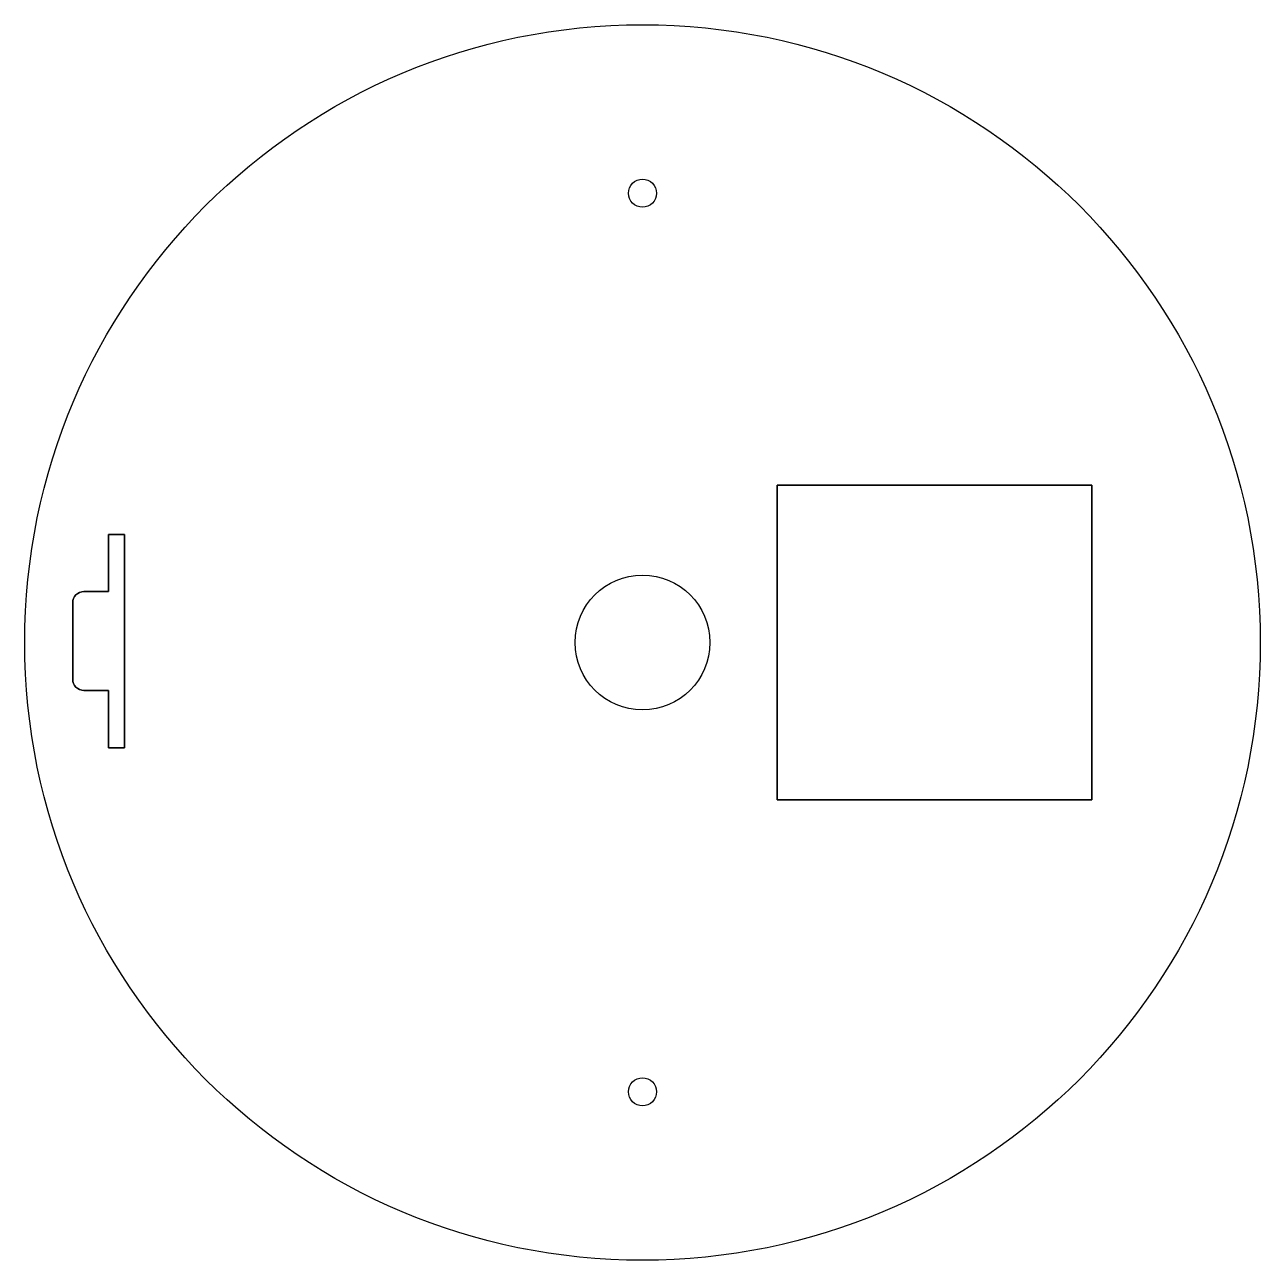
# Model space of a CAD drawing. Header units: millimetres. Extents: x -55 to 55, y -55 to 55.
import ezdxf

# ---------------------------------------------------------------- set-up
doc = ezdxf.new("R2010")
doc.units = ezdxf.units.MM
doc.layers.get('0').update_dxf_attribs({"linetype": 'CONTINUOUS'})

msp = doc.modelspace()

# ---------------------------------------------------------------- linework, layer by layer
for points in [[(40, 14), (40, -14), (12, -14), (12, 14)], [(40, -14), (40, 14), (12, 14), (12, -14)]]:
    msp.add_lwpolyline(points, close=True)
for points in [[(-46.13, -9.39), (-47.53, -9.39), (-47.53, -4.27), (-49.73, -4.27, -0.414214), (-50.73, -3.27), (-50.73, 3.53, -0.414214), (-49.73, 4.53), (-47.53, 4.53), (-47.53, 9.61), (-47.53, 9.61), (-46.13, 9.61)], [(-47.53, -9.39), (-46.13, -9.39), (-46.13, 9.61), (-47.53, 9.61), (-47.53, 9.61), (-47.53, 4.53), (-49.73, 4.53, 0.414214), (-50.73, 3.53), (-50.73, -3.27, 0.414214), (-49.73, -4.27), (-47.53, -4.27)]]:
    msp.add_lwpolyline(points, format="xyb", close=True)
for centre, radius in [((0, 0), 55), ((0, 0), 55), ((0, 40), 1.25), ((0, 40), 1.25), ((0, 0), 6), ((0, 0), 6), ((0, -40), 1.25), ((0, -40), 1.25)]:
    msp.add_circle(centre, radius)

doc.saveas('drawing.dxf')
